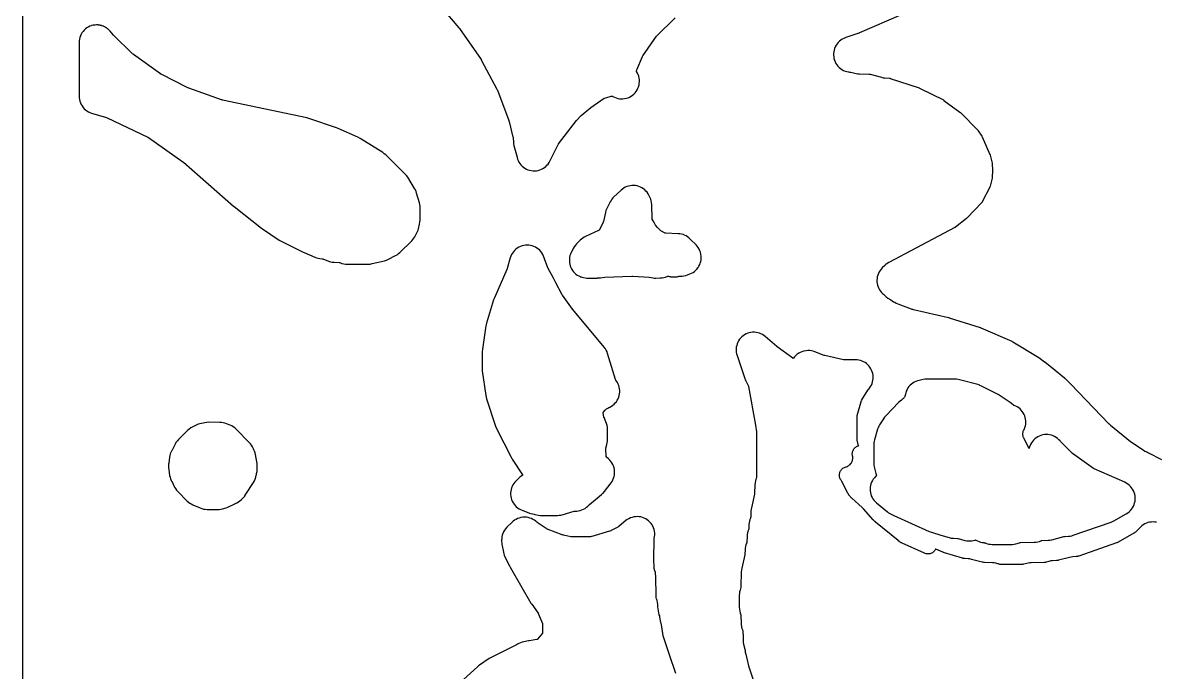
# Model space of a CAD drawing. Header units: millimetres. Extents: x 0 to 300, y 0 to 300.
# Drawn here: x 0 to 160.9, y 92.3 to 184.5 of the extents above; entities that cross this region are included whole.
import ezdxf

# ---------------------------------------------------------------- set-up
doc = ezdxf.new("R2010")
doc.units = ezdxf.units.MM
doc.layers.add('CUT', color=7, linetype='CONTINUOUS')

msp = doc.modelspace()

# ---------------------------------------------------------------- linework, layer by layer
at = {"layer": 'CUT'}
for points in [[(0.0614, 0), (0.0029, 0.0029), (0, 0.0614), (0, 299.9386), (0.0029, 299.9971), (0.0614, 300), (299.902, 300), (299.9605, 299.9971), (299.9634, 299.9386), (299.9634, 0.0614), (299.9605, 0.0029), (299.902, 0)], [(11.5086, 184.0051), (11.478, 184.0198), (11.4695, 184.023), (11.4313, 184.0404), (11.2745, 184.0943), (11.2468, 184.1045), (11.2397, 184.1063), (11.2009, 184.1196), (11.0326, 184.1597), (11.0084, 184.1659), (11.0026, 184.1668), (10.9638, 184.1761), (10.7855, 184.2005), (10.7651, 184.2037), (10.7606, 184.2039), (10.7224, 184.2091), (10.5356, 184.2164), (10.5193, 184.2173), (10.5159, 184.2171), (10.4789, 184.2186), (10.2854, 184.2072), (10.2733, 184.2066), (10.271, 184.2063), (10.2356, 184.2042), (10.0375, 184.173), (10.0296, 184.1719), (10.0282, 184.1715), (9.9949, 184.1663), (9.7945, 184.1143), (9.7904, 184.1133), (9.7898, 184.113), (9.759, 184.1051), (9.5586, 184.0316), (9.5582, 184.0314), (9.5302, 184.0212), (9.3107, 183.9154), (9.1025, 183.7888), (8.9076, 183.6425), (8.7279, 183.4779), (8.5651, 183.2966), (8.4207, 183.1003), (8.296, 182.8909), (8.1924, 182.6704), (8.1107, 182.4408), (8.0518, 182.2043), (8.0162, 181.9633), (8.0042, 181.7199), (8.0042, 181.7185), (8.0005, 174.0995), (8.0125, 173.8532), (8.0488, 173.6092), (8.1089, 173.37), (8.1923, 173.1379), (8.2982, 172.9152), (8.4255, 172.7039), (8.573, 172.5063), (8.7392, 172.3241), (8.9226, 172.1592), (9.1214, 172.0131), (9.3336, 171.8874), (9.5571, 171.7832), (9.7898, 171.7015), (11.9045, 171.0744), (11.9093, 171.0729), (11.9798, 171.0462), (11.9955, 171.0392), (17.7852, 168.2833), (17.7901, 168.2809), (17.8625, 168.2388), (17.8783, 168.2282), (22.7308, 164.7824), (22.7784, 164.7468), (22.8242, 164.7089), (29.9479, 158.5004), (30.0359, 158.4271), (33.8973, 155.3612), (34.066, 155.2383), (36.4207, 153.67), (36.6826, 153.5177), (39.8059, 151.9456), (39.9557, 151.8763), (41.4747, 151.2336), (41.7031, 151.1498), (41.9385, 151.0886), (42.1788, 151.0505), (42.5108, 151.0145), (42.5273, 151.0123), (42.5625, 151.0053), (42.597, 150.9952), (42.6122, 150.9896), (43.4207, 150.6733), (43.6809, 150.5876), (43.9489, 150.5309), (44.2215, 150.5039), (44.909, 150.4736), (44.9257, 150.4725), (44.9613, 150.4677), (44.9965, 150.4598), (45.0121, 150.4552), (45.3314, 150.3532), (45.5834, 150.2869), (45.8409, 150.2472), (46.1011, 150.2346), (49.0511, 150.2449), (49.3425, 150.263), (49.6298, 150.3149), (51.3719, 150.736), (51.65, 150.8207), (51.9165, 150.937), (52.9414, 151.4576), (53.1653, 151.5862), (53.3747, 151.7373), (53.5674, 151.9092), (55.2304, 153.5541), (55.3961, 153.7349), (55.5432, 153.9311), (55.6705, 154.1408), (55.9567, 154.6692), (56.0503, 154.8612), (56.1272, 155.0605), (56.1868, 155.2656), (56.347, 155.9201), (56.4007, 156.2154), (56.4186, 156.515), (56.4182, 158.2552), (56.4078, 158.4827), (56.3767, 158.7084), (56.3252, 158.9302), (55.9275, 160.347), (55.8534, 160.5703), (55.7585, 160.7857), (55.6439, 160.9912), (54.6568, 162.5793), (54.4875, 162.8189), (54.2914, 163.0372), (51.5475, 165.7506), (51.3406, 165.9337), (51.1148, 166.0929), (47.8988, 168.1033), (47.6009, 168.2626), (44.8038, 169.5232), (44.5669, 169.6158), (40.6263, 170.9288), (40.3563, 171.0023), (28.3778, 173.5509), (28.3022, 173.5696), (28.2279, 173.5932), (23.5849, 175.2361), (23.5155, 175.2631), (23.4478, 175.2944), (19.6403, 177.2038), (19.6357, 177.2062), (19.5692, 177.2462), (19.5546, 177.2562), (15.742, 180.0092), (15.6733, 180.0627), (15.6117, 180.1184), (12.8763, 182.7867), (12.411, 183.3355), (12.3219, 183.4307), (12.2875, 183.4694), (12.2747, 183.4812), (12.2445, 183.5135), (12.1413, 183.6042), (12.1065, 183.6363), (12.0944, 183.6454), (12.0615, 183.6744), (11.9443, 183.7587), (11.9099, 183.7846), (11.8989, 183.7914), (11.8637, 183.8167), (11.7326, 183.8928), (11.6998, 183.9129), (11.69, 183.9176), (11.653, 183.9391)], [(77.7259, 150.0147), (77.811, 149.7876), (77.9178, 149.5698), (78.0451, 149.3635), (78.1918, 149.1704), (78.3566, 148.9924), (78.5378, 148.8313), (78.7338, 148.6884), (78.9427, 148.5653), (79.1251, 148.4803), (79.1566, 148.4654), (79.1586, 148.4647), (79.1625, 148.4629), (79.2209, 148.4423), (79.383, 148.3841), (79.6161, 148.3249), (79.8538, 148.2884), (80.0939, 148.2748), (81.3439, 148.2647), (81.535, 148.2704), (81.6171, 148.2792), (81.7873, 148.2794), (82.0552, 148.294), (82.32, 148.3373), (82.6595, 148.4117), (86.496, 148.5414), (86.5577, 148.5419), (86.6193, 148.5392), (88.9215, 148.3792), (89.4937, 148.2956), (89.6996, 148.2742), (89.9066, 148.2699), (90.5161, 148.2824), (90.7711, 148.3008), (91.0229, 148.345), (91.2688, 148.4148), (91.5932, 148.525), (91.6096, 148.5301), (91.6437, 148.5383), (91.6449, 148.5384), (91.682, 148.5301), (91.6944, 148.5264), (91.6965, 148.5258), (91.7037, 148.5237), (91.7954, 148.5008), (91.9247, 148.4681), (91.929, 148.4675), (91.9298, 148.4672), (91.9306, 148.4671), (91.9324, 148.4667), (92.0253, 148.4526), (92.1595, 148.432), (92.1629, 148.4318), (92.1633, 148.4317), (92.1639, 148.4317), (92.1654, 148.4315), (92.2581, 148.4263), (92.3966, 148.4183), (92.3991, 148.4184), (92.3992, 148.4184), (92.3996, 148.4184), (92.4007, 148.4184), (92.4904, 148.4218), (92.634, 148.4272), (92.6358, 148.4274), (92.6361, 148.4274), (92.7086, 148.4371), (92.8695, 148.4586), (92.9963, 148.4879), (93.0993, 148.5118), (93.0994, 148.5118), (93.0998, 148.5119), (93.1001, 148.512), (93.101, 148.5122), (93.1078, 148.5141), (93.1506, 148.5214), (93.1708, 148.5231), (93.5102, 148.5436), (93.6098, 148.5496), (93.6287, 148.5507), (93.8845, 148.5795), (94.136, 148.6343), (94.3806, 148.7148), (94.7326, 148.851), (94.9566, 148.9506), (95.1697, 149.0717), (95.37, 149.213), (95.5555, 149.3733), (95.7244, 149.551), (95.8751, 149.7444), (96.0061, 149.9516), (96.1162, 150.1707), (96.2043, 150.3995), (96.2696, 150.6358), (96.3114, 150.8773), (96.3153, 150.9301), (96.3175, 150.9448), (96.32, 150.9952), (96.3293, 151.1218), (96.3284, 151.1596), (96.33, 151.1913), (96.3251, 151.2948), (96.3233, 151.3669), (96.3205, 151.389), (96.3182, 151.4379), (96.2957, 151.5898), (96.2932, 151.6102), (96.2918, 151.6167), (96.2821, 151.6821), (96.2221, 151.9215), (96.1388, 152.1539), (96.033, 152.3769), (95.9057, 152.5884), (95.7581, 152.7863), (95.5918, 152.9686), (95.4022, 153.1569), (95.0132, 153.5658), (94.8304, 153.7394), (94.764, 153.7909), (94.7236, 153.831), (94.5525, 153.9859), (94.3679, 154.1243), (94.1712, 154.2452), (93.9643, 154.3474), (93.7488, 154.4301), (93.5267, 154.4926), (93.2997, 154.5343), (93.0698, 154.5549), (91.3025, 154.6313), (91.285, 154.6324), (91.2479, 154.6375), (91.2136, 154.6526), (91.1981, 154.6608), (90.611, 154.9884), (90.5954, 154.9976), (90.5636, 155.0197), (90.5379, 155.0413), (90.5349, 155.0441), (90.5097, 155.0687), (90.4149, 155.1656), (90.3085, 155.2742), (90.121, 155.4658), (89.8208, 155.7724), (89.6749, 156.0482), (89.4985, 156.3815), (89.382, 156.6405), (89.3748, 156.6576), (89.3657, 156.6848), (89.3075, 158.6983), (89.2853, 158.9666), (89.2343, 159.231), (89.1552, 159.4883), (89.0489, 159.7356), (88.9034, 160.0293), (88.784, 160.2434), (88.6442, 160.4447), (88.4853, 160.6314), (88.3089, 160.8017), (88.1167, 160.9538), (87.9105, 161.0864), (87.6923, 161.1981), (87.4642, 161.288), (87.2284, 161.3551), (86.9872, 161.3987), (86.7429, 161.4186), (86.4977, 161.4144), (86.2542, 161.3862), (86.0146, 161.3343), (85.7813, 161.2591), (85.5564, 161.1615), (85.3422, 161.0424), (85.1407, 160.9028), (84.9538, 160.7442), (84.9078, 160.7011), (83.9434, 159.7974), (83.7906, 159.6412), (83.652, 159.4722), (83.5288, 159.2918), (83.4217, 159.1013), (82.9298, 158.1284), (82.8091, 157.8487), (82.7233, 157.5563), (82.439, 156.3101), (82.4335, 156.2886), (82.4014, 156.1985), (82.3921, 156.1782), (81.8475, 155.0789), (81.839, 155.0626), (81.8183, 155.0295), (81.7845, 155.01), (81.7679, 155.0021), (79.8916, 154.1553), (79.6927, 154.0547), (79.5035, 153.9367), (79.3256, 153.8023), (79.1604, 153.6526), (78.6478, 153.1447), (78.6408, 153.1377), (78.4596, 152.9378), (78.3011, 152.7194), (78.167, 152.4853), (77.8983, 151.9512), (77.8732, 151.9013), (77.7749, 151.6797), (77.6985, 151.4495), (77.6447, 151.213), (77.6141, 150.9725), (77.607, 150.7301), (77.6234, 150.4881), (77.6631, 150.2489)], [(65.256, 138.1672), (65.2279, 137.8113), (65.2104, 135.4828), (65.2161, 135.294), (65.2163, 135.2924), (65.2164, 135.2897), (65.2364, 135.1019), (65.7482, 131.5669), (65.7898, 131.3485), (65.8506, 131.1346), (65.8506, 131.1345), (67.1455, 127.2491), (67.282, 126.92), (69.3411, 122.809), (69.486, 122.5573), (70.9673, 120.2991), (70.9963, 120.2499), (70.9302, 120.2077), (70.8468, 120.1596), (70.6429, 120.0128), (70.4547, 119.8463), (70.1246, 119.5232), (70.0627, 119.4655), (69.8935, 119.2918), (69.7419, 119.1025), (69.6094, 118.8994), (69.4972, 118.6845), (69.4063, 118.4596), (69.3377, 118.2271), (69.2919, 117.9889), (69.2693, 117.7475), (69.2703, 117.505), (69.2948, 117.2637), (69.3425, 117.026), (69.4131, 116.7939), (69.5058, 116.5699), (69.6197, 116.3558), (69.7539, 116.1538), (69.907, 115.9658), (70.0776, 115.7934), (70.2641, 115.6384), (70.4648, 115.5022), (70.6777, 115.3861), (70.9008, 115.2912), (71.9665, 114.8976), (71.9697, 114.8964), (72.1268, 114.8442), (72.1372, 114.8412), (72.1774, 114.8297), (72.3564, 114.78), (72.5944, 114.7263), (72.7223, 114.7039), (72.7474, 114.6995), (73.191, 114.5997), (73.4733, 114.553), (73.759, 114.5389), (75.9144, 114.5556), (76.148, 114.5684), (76.3794, 114.603), (76.6066, 114.659), (78.2829, 115.1568), (78.3404, 115.1709), (78.3929, 115.1685), (78.6494, 115.17), (78.9044, 115.1979), (79.1552, 115.2517), (79.3992, 115.3309), (79.6337, 115.4348), (79.8564, 115.5621), (80.0649, 115.7115), (80.257, 115.8816), (80.4306, 116.0704), (80.4428, 116.0851), (80.4692, 116.1067), (80.4809, 116.1163), (82.181, 117.5217), (82.3219, 117.6526), (82.3924, 117.718), (82.3925, 117.7181), (82.3926, 117.7182), (82.5801, 117.9379), (83.5252, 119.184), (83.6673, 119.3924), (83.7876, 119.6141), (83.885, 119.8467), (83.9585, 120.088), (84.0073, 120.3355), (84.0309, 120.5866), (84.0291, 120.8389), (84.0018, 121.0896), (83.9495, 121.3364), (83.8725, 121.5766), (83.7717, 121.8078), (83.6482, 122.0277), (83.5031, 122.234), (83.3379, 122.4247), (83.1544, 122.5977), (82.8859, 122.8265), (82.8712, 122.8396), (82.8434, 122.8686), (82.8369, 122.9083), (82.8352, 122.9279), (82.7686, 124.0175), (82.7679, 124.0349), (82.7689, 124.0707), (82.776, 124.1055), (82.7806, 124.1224), (82.9295, 124.6236), (82.9869, 124.8577), (83.0216, 125.0962), (83.0331, 125.3369), (83.0323, 126.8179), (83.0179, 127.0849), (82.975, 127.3487), (82.9042, 127.6065), (82.8063, 127.8553), (82.5351, 128.4491), (82.5282, 128.4651), (82.5161, 128.4992), (82.5071, 128.5343), (82.5039, 128.5509), (82.4138, 129.0922), (82.4066, 129.155), (82.4428, 129.2068), (82.6448, 129.4663), (82.6842, 129.5145), (82.6976, 129.53), (82.7797, 129.6163), (82.8659, 129.6904), (82.9591, 129.7556), (83.0584, 129.8112), (83.2247, 129.8837), (83.2243, 129.8845), (83.3687, 129.9472), (83.5788, 130.0634), (83.7767, 130.1993), (83.9608, 130.3536), (84.1292, 130.5248), (84.2803, 130.7113), (84.4129, 130.9115), (84.5257, 131.1236), (84.6176, 131.3454), (84.6878, 131.575), (84.7356, 131.8104), (84.7607, 132.0492), (84.7627, 132.2893), (84.7417, 132.5285), (84.6978, 132.7646), (84.6314, 132.9954), (84.5433, 133.2187), (84.4341, 133.4326), (84.3049, 133.635), (84.1928, 133.7781), (84.1779, 133.7997), (84.1615, 133.8386), (84.1554, 133.8573), (83.0424, 137.5527), (82.9581, 137.7889), (82.8506, 138.0154), (82.8346, 138.0419), (82.8337, 138.0439), (82.7316, 138.2125), (82.721, 138.23), (82.7209, 138.2302), (82.7042, 138.2577), (82.554, 138.4576), (78.109, 143.7937), (78.0829, 143.8262), (78.0579, 143.8595), (76.6259, 145.845), (76.623, 145.8493), (76.5928, 145.9008), (76.1658, 146.6841), (76.0672, 146.8689), (75.684, 147.5869), (75.3412, 148.2292), (74.5352, 149.7395), (74.0731, 150.9916), (74.0223, 151.161), (73.9398, 151.3935), (73.8349, 151.6167), (73.7084, 151.8285), (73.5617, 152.0268), (73.3961, 152.2097), (73.2134, 152.3754), (73.0151, 152.5223), (72.8034, 152.6489), (72.5803, 152.754), (72.3478, 152.8367), (72.1084, 152.896), (71.8642, 152.9314), (71.6178, 152.9426), (71.3715, 152.9294), (71.1276, 152.8921), (70.8886, 152.8309), (70.6569, 152.7464), (70.4345, 152.6395), (70.2238, 152.5112), (70.0268, 152.3628), (69.8453, 152.1957), (69.6812, 152.0115), (69.5361, 151.812), (69.4113, 151.5992), (69.3081, 151.3751), (69.2275, 151.142), (69.2201, 151.1165), (68.7861, 149.6268), (68.7619, 149.553), (68.7331, 149.4809), (66.9619, 145.4444), (66.8615, 145.1742), (65.8432, 141.8604), (65.7955, 141.682), (65.7612, 141.5006), (65.256, 138.1673)], [(132.1263, 111.3086), (132.6999, 111.2772), (132.7201, 111.2755), (132.8029, 111.2625), (132.8226, 111.2578), (133.7766, 111.0055), (134.0163, 110.9546), (134.2598, 110.9273), (134.5048, 110.924), (134.7489, 110.9448), (134.9898, 110.9893), (135.2253, 111.0572), (135.2818, 111.0796), (135.3269, 111.0489), (135.5413, 110.9319), (135.7661, 110.8364), (135.9991, 110.7633), (136.2382, 110.7132), (136.4809, 110.6867), (136.5218, 110.6843), (136.5669, 110.6778), (136.6055, 110.6677), (136.6111, 110.6662), (136.6319, 110.6589), (136.7471, 110.6147), (136.9626, 110.5429), (137.1836, 110.4911), (137.4085, 110.4595), (137.6353, 110.4484), (140.3014, 110.4397), (140.5275, 110.4492), (140.7517, 110.4791), (140.9723, 110.5292), (141.5324, 110.6831), (141.5376, 110.6845), (141.5873, 110.694), (141.6126, 110.6966), (141.6368, 110.6977), (143.6011, 110.7369), (143.8498, 110.7543), (144.0955, 110.7964), (144.3359, 110.8627), (144.5385, 110.9411), (144.5389, 110.9403), (144.583, 110.9587), (144.6192, 110.9709), (144.657, 110.9762), (144.6755, 110.9775), (145.5745, 111.0177), (145.8416, 111.0441), (146.1043, 111.0989), (147.8106, 111.552), (147.8299, 111.5566), (147.9109, 111.5697), (147.9307, 111.5714), (148.4769, 111.6042), (148.7063, 111.6286), (148.9324, 111.6741), (149.1534, 111.7402), (154.521, 113.6204), (154.7277, 113.7034), (154.9262, 113.8043), (156.6749, 114.7944), (156.8868, 114.9288), (157.0841, 115.0837), (157.2649, 115.2577), (157.4273, 115.4489), (157.5698, 115.6554), (157.6908, 115.8751), (157.7892, 116.1059), (157.864, 116.3454), (157.9144, 116.5912), (157.9399, 116.8408), (157.9403, 117.0917), (157.9155, 117.3413), (157.8658, 117.5872), (157.7918, 117.8269), (157.694, 118.058), (157.5736, 118.2781), (157.4318, 118.4851), (157.2699, 118.6767), (157.0896, 118.8512), (156.8928, 119.0068), (156.6813, 119.1418), (156.4574, 119.255), (152.1359, 121.173), (152.1181, 121.1814), (152.0474, 121.2216), (152.031, 121.2325), (149.0538, 123.3378), (149.0404, 123.3477), (148.9877, 123.3919), (148.9757, 123.4034), (147.4233, 124.9472), (147.3789, 124.9936), (147.3371, 125.0423), (147.2688, 125.1263), (147.101, 125.3125), (146.9154, 125.4809), (146.7139, 125.6299), (146.4985, 125.758), (146.2713, 125.8639), (146.0347, 125.9465), (145.791, 126.005), (145.5427, 126.0389), (145.2922, 126.0476), (145.0421, 126.0313), (144.7949, 125.99), (144.5531, 125.9241), (144.3191, 125.8344), (144.0953, 125.7217), (143.8838, 125.5872), (143.6869, 125.4321), (143.5065, 125.2581), (143.3444, 125.067), (143.2023, 124.8605), (143.0816, 124.6409), (142.9835, 124.4103), (142.9089, 124.171), (142.8799, 124.0585), (142.854, 124.1041), (142.1188, 125.556), (142.0926, 125.611), (142.0844, 125.6293), (142.0421, 125.738), (142.0121, 125.8452), (141.9926, 125.9548), (141.9838, 126.0658), (141.986, 126.1771), (141.9989, 126.2877), (142.0226, 126.3965), (142.0568, 126.5025), (142.102, 126.6067), (142.2061, 126.8174), (142.2913, 127.0415), (142.3546, 127.2728), (142.3954, 127.509), (142.4134, 127.7481), (142.4085, 127.9877), (142.3806, 128.2259), (142.33, 128.4602), (142.2573, 128.6886), (142.1629, 128.909), (142.0479, 129.1194), (141.9133, 129.3177), (141.7603, 129.5023), (141.5903, 129.6714), (141.4049, 129.8234), (141.2058, 129.9569), (140.9949, 130.0708), (140.774, 130.1639), (140.703, 130.1899), (140.6535, 130.2277), (140.442, 130.4069), (140.4101, 130.434), (140.409, 130.4349), (140.4029, 130.44), (140.1929, 130.5997), (138.7776, 131.5623), (138.4939, 131.7291), (138.4936, 131.7292), (136.1081, 132.9277), (135.8744, 133.0305), (135.8627, 133.0343), (135.8274, 133.0497), (135.5834, 133.128), (132.9976, 133.8136), (132.7903, 133.8593), (132.5799, 133.8872), (132.5081, 133.8906), (132.3661, 133.8973), (128.4421, 133.9169), (128.3918, 133.9146), (128.3612, 133.9147), (128.0996, 133.9021), (127.8408, 133.8623), (127.2603, 133.7414), (127.0219, 133.6794), (126.7908, 133.5943), (126.5692, 133.4868), (126.3592, 133.358), (126.1629, 133.2092), (125.9823, 133.0417), (125.8189, 132.8574), (125.6745, 132.6578), (125.5505, 132.445), (125.448, 132.221), (125.368, 131.9881), (125.3114, 131.7484), (125.3089, 131.7351), (125.2972, 131.6716), (125.2662, 131.5642), (125.2249, 131.4603), (125.1736, 131.361), (125.1129, 131.2672), (125.0432, 131.1798), (124.9654, 131.0996), (124.876, 131.0239), (124.8601, 131.0117), (124.8106, 130.9757), (124.7534, 130.9362), (124.5616, 130.7896), (124.3849, 130.6251), (122.522, 128.716), (122.3415, 128.5094), (122.1847, 128.2843), (121.6421, 127.4064), (121.5323, 127.2092), (121.4406, 127.0028), (121.368, 126.7891), (120.9395, 125.3132), (120.8849, 125.086), (120.8518, 124.8547), (120.8477, 124.7713), (120.8404, 124.6213), (120.8351, 122.0205), (120.8503, 121.7395), (120.8971, 121.4619), (121.108, 120.5329), (121.1998, 120.2302), (121.2066, 120.2052), (121.1466, 120.1488), (121.0833, 120.0948), (120.9106, 119.915), (120.7566, 119.7189), (120.623, 119.5083), (120.511, 119.2856), (120.4217, 119.0527), (120.3561, 118.8122), (120.3148, 118.5663), (120.2981, 118.3175), (120.3064, 118.0683), (120.3394, 117.8211), (120.3969, 117.5785), (120.4782, 117.3428), (120.5827, 117.1164), (120.7092, 116.9015), (120.8564, 116.7002), (121.023, 116.5147), (121.2072, 116.3466), (122.7543, 115.0707), (122.9306, 114.938), (123.1179, 114.8213), (123.3147, 114.7216), (123.6971, 114.5487), (128.7122, 112.2805), (129.0265, 112.163), (130.3551, 111.7659), (131.5472, 111.4096), (131.8338, 111.342)], [(20.9973, 119.7395), (21.1034, 119.5015), (21.1503, 119.4095), (21.1532, 119.4039), (21.1554, 119.3995), (21.573, 118.5806), (21.703, 118.3556), (21.8555, 118.1453), (22.0291, 117.9519), (23.3737, 116.6023), (23.5479, 116.4433), (23.7364, 116.3013), (23.9373, 116.1778), (24.1491, 116.0737), (25.2077, 115.6141), (25.2079, 115.614), (25.4417, 115.5261), (25.683, 115.4619), (25.9296, 115.4222), (26.1789, 115.4072), (27.665, 115.3926), (27.9063, 115.4018), (27.9086, 115.4021), (27.9125, 115.4023), (28.1527, 115.4351), (28.3886, 115.4911), (28.9013, 115.6393), (29.1219, 115.7143), (29.3345, 115.8096), (29.3359, 115.8103), (29.8329, 116.0614), (30.1275, 116.2102), (30.1633, 116.2283), (30.204, 116.2488), (30.2996, 116.2972), (30.3993, 116.3475), (30.4013, 116.3485), (30.6212, 116.474), (30.8273, 116.6211), (31.0175, 116.7882), (31.3265, 117.089), (31.5236, 117.3046), (31.5279, 117.3106), (31.533, 117.3161), (31.7026, 117.5523), (32.7688, 119.2356), (32.9011, 119.4719), (33.0071, 119.7211), (33.0855, 119.9803), (33.0856, 119.981), (33.0895, 119.9968), (33.0976, 120.0303), (33.1187, 120.1165), (33.1504, 120.2461), (33.1833, 120.3812), (33.2164, 120.5168), (33.2176, 120.5217), (33.2696, 120.8042), (33.2889, 121.0907), (33.2948, 121.7072), (33.2854, 121.9495), (33.2525, 122.1898), (33.0624, 123.2086), (33.0069, 123.4427), (32.9292, 123.6704), (32.83, 123.8896), (32.757, 124.0322), (32.6167, 124.3061), (32.6165, 124.3064), (32.4873, 124.5296), (32.3358, 124.7382), (32.1636, 124.9301), (30.292, 126.8112), (30.1078, 126.9787), (30.103, 126.9824), (30.1009, 126.9843), (29.9, 127.1331), (29.6853, 127.261), (29.4589, 127.367), (28.9243, 127.5852), (28.7, 127.6645), (28.4691, 127.7222), (28.2338, 127.7576), (27.9963, 127.7706), (27.996, 127.7706), (27.9941, 127.7707), (26.4424, 127.7814), (26.1592, 127.7673), (26.158, 127.7671), (26.1525, 127.7668), (25.8721, 127.7204), (25.1299, 127.5538), (24.9254, 127.4987), (24.7263, 127.4265), (24.534, 127.3377), (24.5331, 127.3372), (24.0808, 127.1046), (24.0779, 127.1031), (23.8593, 126.9762), (23.6545, 126.828), (23.4658, 126.6598), (22.1336, 125.3457), (21.9617, 125.1579), (21.9429, 125.1328), (21.9154, 125.1025), (21.7618, 124.8937), (21.6307, 124.67), (21.1525, 123.7482), (21.1188, 123.6831), (21.026, 123.4831), (20.9607, 123.3023), (20.9508, 123.2754), (20.8928, 123.0634), (20.8538, 122.8471), (20.7372, 121.9884), (20.7245, 121.8365), (20.7194, 121.8089), (20.6984, 121.5652), (20.7013, 121.3205), (20.7282, 121.0773), (20.8619, 120.242), (20.9165, 119.9872)]]:
    msp.add_lwpolyline(points, close=True, dxfattribs=at)
for points in [[(58.0989, 188.3319), (61.9369, 183.8234), (61.9745, 183.777), (62.0097, 183.7288), (65.0763, 179.2978), (65.114, 179.2398), (65.1483, 179.1797), (67.3339, 175.078), (67.3683, 175.008), (67.3981, 174.9359), (69.0149, 170.6285), (69.0367, 170.565), (69.055, 170.5003), (69.6087, 168.3007), (69.6126, 168.2838), (69.6241, 168.21), (69.6256, 168.1926), (69.6661, 167.5501), (69.6932, 167.3083), (69.7438, 167.0702), (70.1784, 165.4217), (70.1801, 165.4144), (70.1811, 165.4103), (70.2499, 165.1762), (70.3411, 164.9499), (70.4539, 164.7336), (70.5873, 164.5293), (70.74, 164.3389), (70.9105, 164.1644), (71.0972, 164.0073), (71.2983, 163.8692), (71.512, 163.7513), (71.7361, 163.6549), (71.9685, 163.5807), (72.2071, 163.5295), (72.4495, 163.5019), (72.6935, 163.498), (72.9366, 163.5179), (73.1767, 163.5614), (73.4114, 163.6281), (73.6385, 163.7173), (73.8558, 163.8283), (74.0612, 163.9599), (74.2528, 164.111), (74.4288, 164.2799), (74.5875, 164.4653), (74.7274, 164.6652), (74.8471, 164.8778), (76.0202, 167.222), (76.027, 167.2348), (76.0275, 167.2358), (76.0661, 167.2978), (76.0761, 167.3118), (78.6085, 170.6669), (79.2784, 171.3327), (80.6473, 172.5042), (82.555, 173.7945), (82.5676, 173.8025), (82.5899, 173.8129), (82.6103, 173.8204), (82.9077, 173.9192), (83.3812, 174.0614), (83.5355, 174.1077), (83.5516, 174.1126), (83.5594, 174.1149), (83.5604, 174.1149), (83.6558, 174.1149), (83.7158, 174.112), (83.7847, 174.0711), (84.0047, 173.9549), (84.2352, 173.8612), (84.4739, 173.7909), (84.7183, 173.7446), (84.9662, 173.7228), (85.215, 173.7258), (85.4622, 173.7535), (85.7055, 173.8057), (85.9424, 173.8817), (86.1705, 173.981), (86.3877, 174.1024), (86.5917, 174.2448), (86.7806, 174.4068), (86.9524, 174.5867), (87.1055, 174.7829), (87.2383, 174.9933), (87.3496, 175.2158), (87.4381, 175.4483), (87.5032, 175.6885), (87.544, 175.9339), (87.5603, 176.1822), (87.5517, 176.4308), (87.5186, 176.6774), (87.461, 176.9195), (87.3797, 177.1546), (87.2754, 177.3805), (87.1492, 177.5949), (87.1227, 177.6352), (87.1334, 177.6929), (87.1459, 177.746), (87.1473, 177.7513), (87.1733, 177.8312), (87.1804, 177.849), (87.984, 179.7204), (87.9921, 179.738), (88.0327, 179.811), (88.0435, 179.8272), (89.9988, 182.6189), (92.6249, 185.2342)], [(124.7047, 185.6596), (118.794, 183.084), (118.7509, 183.0662), (118.7072, 183.0502), (116.8763, 182.4168), (116.6548, 182.3281), (116.5726, 182.2906), (116.3542, 182.1775), (116.148, 182.0436), (115.956, 181.8901), (115.78, 181.7184), (115.6217, 181.5303), (115.4826, 181.3275), (115.3641, 181.1121), (115.2674, 180.886), (115.1933, 180.6516), (115.1427, 180.411), (115.1159, 180.1666), (115.1132, 179.9207), (115.1347, 179.6758), (115.1802, 179.4342), (115.2491, 179.1982), (115.3409, 178.9701), (115.4547, 178.7521), (115.5894, 178.5464), (115.7436, 178.3549), (115.9158, 178.1794), (116.1045, 178.0218), (116.3077, 177.8834), (116.5236, 177.7657), (116.75, 177.6697), (116.9847, 177.5964), (117.2254, 177.5466), (117.3583, 177.5325), (117.3582, 177.531), (117.5462, 177.5096), (117.5673, 177.5053), (118.3258, 177.3292), (118.5688, 177.2854), (118.8149, 177.2657), (120.1782, 177.2242), (120.1998, 177.2229), (120.2918, 177.2095), (120.3128, 177.2045), (121.9243, 176.7772), (122.1567, 176.7273), (122.3929, 176.6997), (123.0722, 176.6528), (123.0775, 176.6523), (123.1272, 176.6448), (123.1524, 176.6387), (123.1749, 176.6319), (127.2624, 175.269), (127.3419, 175.2393), (127.4192, 175.204), (130.7044, 173.56), (130.7192, 173.5522), (130.7803, 173.5145), (130.7939, 173.5048), (133.0548, 171.8202), (133.0586, 171.8173), (133.1135, 171.77), (133.1254, 171.7585), (135.5858, 169.2745), (135.5981, 169.2615), (135.6469, 169.2019), (135.6573, 169.1873), (136.1729, 168.4193), (136.182, 168.4051), (136.2169, 168.3416), (136.224, 168.3263), (137.326, 165.8141), (137.3324, 165.7985), (137.3554, 165.7301), (137.3597, 165.7138), (137.6275, 164.5998), (137.6316, 164.5805), (137.6427, 164.4968), (137.6438, 164.4771), (137.6693, 163.5694), (137.6697, 163.5356), (137.6692, 163.5019), (137.6434, 162.5893), (137.6423, 162.5694), (137.6309, 162.4846), (137.6267, 162.4652), (137.3491, 161.3249), (137.3434, 161.3041), (137.3114, 161.2171), (137.3022, 161.1975), (136.2318, 159.0756), (136.2229, 159.0588), (136.201, 159.0245), (136.1758, 158.9926), (136.1629, 158.9786), (134.0954, 156.8416), (134.0403, 156.7882), (133.9819, 156.7385), (132.4421, 155.5097), (132.428, 155.4989), (132.3645, 155.4573), (132.349, 155.4487), (122.9588, 150.4796), (122.7511, 150.3565), (122.5563, 150.214), (122.3761, 150.0534), (122.0324, 149.7157), (121.8661, 149.5354), (121.8614, 149.5292), (121.8586, 149.5262), (121.712, 149.3337), (121.5847, 149.1279), (121.4778, 148.9107), (121.3925, 148.6843), (121.3295, 148.4506), (121.2894, 148.212), (121.2725, 147.9706), (121.279, 147.7287), (121.3089, 147.4886), (121.3619, 147.2525), (121.4374, 147.0226), (121.5348, 146.8011), (121.6532, 146.59), (121.7915, 146.3914), (121.793, 146.3894), (121.9268, 146.2299), (122.0734, 146.0821), (122.2204, 145.9567), (122.3778, 145.7964), (122.595, 145.5997), (122.8336, 145.4298), (123.126, 145.2465), (123.2281, 145.1665), (123.4218, 145.0292), (123.6276, 144.9108), (123.7511, 144.8545), (123.7967, 144.826), (124.016, 144.7034), (124.2465, 144.6034), (126.1437, 143.8914), (126.2305, 143.8653), (126.3028, 143.8397), (126.4304, 143.8053), (126.4639, 143.7952), (126.489, 143.7894), (131.4323, 142.6573), (131.4776, 142.646), (131.5224, 142.6329), (135.9224, 141.2563), (135.9831, 141.2355), (136.0426, 141.2115), (140.4251, 139.304), (140.4976, 139.2695), (140.5677, 139.2302), (144.2419, 137.0025), (145.0602, 136.3748), (145.0954, 136.3478), (145.4065, 136.1093), (146.0565, 135.6107), (147.9132, 134.0745), (147.9214, 134.0665), (147.948, 134.0402), (148.1361, 133.8545), (148.7958, 133.2031), (154.2082, 127.5859), (154.2221, 127.5732), (154.2251, 127.5701), (154.2336, 127.5626), (154.4323, 127.38), (157.2922, 125.0572), (157.3246, 125.0307), (157.3261, 125.0296), (157.3593, 125.0026), (157.5414, 124.868), (159.0573, 123.8496), (159.3283, 123.6913), (159.6746, 123.5171), (159.8144, 123.4379), (161.6678, 122.5149)], [(160.9626, 113.5828), (160.7209, 113.6192), (160.4767, 113.6319), (160.2324, 113.6207), (159.9904, 113.5857), (159.753, 113.5271), (159.5224, 113.4457), (159.3009, 113.3422), (159.0906, 113.2175), (158.8935, 113.0728), (158.7114, 112.9096), (158.0296, 112.2354), (157.9896, 112.1975), (157.9762, 112.1854), (157.895, 112.1181), (157.8081, 112.0583), (157.7928, 112.0487), (157.7454, 112.0205), (155.5032, 110.7511), (155.4542, 110.7247), (155.4379, 110.7164), (155.3365, 110.6705), (155.3196, 110.6636), (155.2674, 110.6441), (149.9399, 108.7779), (149.885, 108.7601), (149.8669, 108.7546), (149.7598, 108.7279), (149.6508, 108.7112), (149.632, 108.7092), (149.5745, 108.7044), (149.1023, 108.676), (148.8545, 108.6487), (148.6106, 108.5968), (147.074, 108.1887), (147.0087, 108.1733), (146.9871, 108.1688), (146.8546, 108.1484), (146.8326, 108.1463), (146.7657, 108.1415), (146.2108, 108.1166), (145.9419, 108.09), (145.6774, 108.0345), (145.4898, 107.9733), (145.4896, 107.9741), (145.3172, 107.9171), (145.2061, 107.8923), (145.0877, 107.8781), (145.0673, 107.8767), (145.005, 107.8739), (143.1734, 107.8373), (142.9669, 107.8246), (142.7622, 107.7949), (142.5606, 107.7484), (142.1454, 107.6342), (142.0905, 107.6205), (142.0724, 107.6164), (141.9659, 107.5972), (141.8582, 107.5878), (141.8396, 107.587), (141.7831, 107.5859), (138.9029, 107.5953), (138.8461, 107.5968), (138.8275, 107.5977), (138.7194, 107.6079), (138.6175, 107.627), (138.513, 107.6566), (138.4953, 107.6625), (138.4273, 107.6868), (138.1784, 107.7616), (137.923, 107.8102), (137.664, 107.832), (136.5461, 107.8677), (136.4755, 107.8719), (136.4523, 107.874), (136.3124, 107.8944), (136.2896, 107.8991), (136.2207, 107.9152), (134.7065, 108.3156), (134.4574, 108.3681), (134.2043, 108.395), (133.744, 108.4202), (133.6706, 108.4264), (133.6466, 108.4291), (133.5017, 108.4544), (133.4782, 108.4599), (133.4071, 108.4789), (130.8607, 109.24), (130.7812, 109.2667), (130.7161, 109.291), (130.6385, 109.323), (129.6152, 109.7859), (129.6036, 109.7584), (129.5482, 109.6566), (129.4833, 109.5606), (129.4094, 109.4713), (129.3273, 109.3895), (129.2376, 109.3161), (129.1413, 109.2516), (129.0392, 109.1967), (128.9323, 109.152), (128.8216, 109.1177), (128.708, 109.0943), (128.5928, 109.082), (128.4769, 109.0808), (128.3614, 109.0908), (128.2475, 109.112), (128.1361, 109.144), (128.0283, 109.1866), (124.839, 110.6291), (124.8149, 110.6402), (124.7652, 110.6641), (124.7414, 110.6758), (124.7253, 110.684), (124.6786, 110.7089), (124.5866, 110.7607), (124.4967, 110.8167), (124.4097, 110.8764), (124.3667, 110.9074), (124.3522, 110.9183), (124.3312, 110.9344), (124.2879, 110.9686), (124.2673, 110.9852), (121.0788, 113.6147), (121.0598, 113.6307), (121.0206, 113.6644), (121.002, 113.6807), (120.9894, 113.6921), (120.9531, 113.726), (120.8791, 113.7981), (120.8443, 113.8334), (120.8326, 113.8458), (120.8157, 113.864), (120.781, 113.9023), (120.7645, 113.9209), (119.3805, 115.5125), (119.1984, 115.6952), (117.725, 116.9853), (117.7044, 117.0038), (117.6617, 117.0429), (117.6415, 117.062), (117.6278, 117.0751), (117.5886, 117.1145), (117.5125, 117.1948), (117.4398, 117.2788), (117.3745, 117.3619), (117.31, 117.4523), (117.2499, 117.5452), (117.2208, 117.5926), (117.2112, 117.609), (117.1975, 117.6331), (117.1696, 117.6838), (117.1564, 117.7083), (116.2767, 119.3928), (116.1816, 119.5504), (116.1774, 119.5574), (116.1157, 119.6613), (116.0603, 119.766), (116.0155, 119.8757), (115.9817, 119.9893), (115.9592, 120.1056), (115.9484, 120.2236), (115.9493, 120.3421), (115.9618, 120.4599), (115.9859, 120.5759), (116.0213, 120.689), (116.0677, 120.798), (116.1246, 120.902), (116.1915, 120.9998), (116.2677, 121.0905), (116.3525, 121.1733), (116.445, 121.2473), (116.5444, 121.3118), (116.6497, 121.3662), (116.7598, 121.4099), (116.7798, 121.4168), (116.8381, 121.435), (116.9671, 121.4718), (117.085, 121.5183), (117.1979, 121.5761), (117.3046, 121.6446), (117.4041, 121.7232), (117.4954, 121.8111), (117.5778, 121.9076), (117.6503, 122.0115), (117.7124, 122.1221), (117.7634, 122.2382), (117.8028, 122.3587), (117.8303, 122.4825), (117.8455, 122.6083), (117.8485, 122.7351), (117.839, 122.8615), (117.8153, 122.9977), (117.7941, 123.0929), (117.7797, 123.2118), (117.7773, 123.3316), (117.7868, 123.451), (117.8082, 123.5689), (117.8412, 123.684), (117.8856, 123.7953), (117.9408, 123.9016), (118.0063, 124.0019), (118.0816, 124.0951), (118.1657, 124.1804), (118.2579, 124.2568), (118.3573, 124.3237), (118.4629, 124.3804), (118.5736, 124.4262), (118.6525, 124.45), (118.4763, 125.2261), (118.4719, 125.2481), (118.4617, 125.3401), (118.4611, 125.3624), (118.4628, 126.1594), (118.4678, 128.6333), (118.4683, 128.6519), (118.4719, 128.69), (118.4791, 128.7277), (118.4839, 128.7456), (119.1053, 130.886), (119.1106, 130.903), (119.1242, 130.9376), (119.1408, 130.971), (119.1497, 130.986), (119.9949, 132.3538), (120.0069, 132.372), (120.0625, 132.4432), (120.0759, 132.4578), (120.2314, 132.6434), (120.3682, 132.8432), (120.4851, 133.0554), (120.5808, 133.2778), (120.6546, 133.5084), (120.7057, 133.7452), (120.7337, 133.9857), (120.7383, 134.2278), (120.7194, 134.4692), (120.6773, 134.7077), (120.6122, 134.941), (120.525, 135.1669), (120.4162, 135.3833), (120.2871, 135.5881), (120.1387, 135.7795), (119.9725, 135.9556), (119.7901, 136.1149), (119.5931, 136.2557), (119.3833, 136.3768), (119.1629, 136.4771), (118.9338, 136.5555), (118.6982, 136.6115), (118.4583, 136.6443), (118.2163, 136.6538), (116.6518, 136.6394), (116.6289, 136.6398), (116.5345, 136.6499), (116.512, 136.6543), (113.8802, 137.2478), (113.8752, 137.249), (113.8025, 137.2712), (113.7856, 137.2774), (112.4821, 137.7927), (112.238, 137.875), (111.9867, 137.9317), (111.7309, 137.9622), (111.4733, 137.9662), (111.2167, 137.9438), (110.9638, 137.895), (110.8929, 137.8775), (110.87, 137.8718), (110.8695, 137.8717), (110.6276, 137.7989), (110.3943, 137.702), (110.172, 137.582), (109.9629, 137.4403), (109.7692, 137.2781), (109.5928, 137.0973), (109.4356, 136.8995), (109.3947, 136.8423), (109.347, 136.8737), (107.1182, 138.5029), (107.0797, 138.5323), (107.0423, 138.5632), (105.4169, 139.9667), (105.2268, 140.1155), (105.0232, 140.2452), (104.808, 140.3547), (104.5833, 140.443), (104.3511, 140.5091), (104.1136, 140.5525), (103.873, 140.5729), (103.6316, 140.5699), (103.3916, 140.5436), (103.1553, 140.4944), (102.9248, 140.4225), (102.7023, 140.3288), (102.4899, 140.214), (102.2896, 140.0793), (102.1031, 139.9259), (101.9324, 139.7552), (101.7789, 139.5689), (101.6441, 139.3686), (101.5292, 139.1562), (101.4354, 138.9338), (101.3635, 138.7033), (101.3141, 138.467), (101.2877, 138.227), (101.2847, 137.9856), (101.3049, 137.745), (101.3482, 137.5075), (101.4142, 137.2753), (102.5177, 134.0045), (102.5218, 133.9923), (102.5876, 133.8189), (102.6661, 133.6508), (103.0403, 132.921), (103.0426, 132.9162), (103.0491, 132.9006), (103.0504, 132.8959), (103.0543, 132.877), (104.0449, 127.3762), (104.181, 126.4051), (104.1848, 120.9727), (104.1808, 119.9473), (104.1805, 119.9348), (104.1742, 119.9107), (104.1665, 119.8875), (104.1004, 119.7028), (104.0255, 119.4529), (103.9769, 119.1966), (103.9554, 118.9366), (103.9547, 118.9128), (103.9179, 117.7049), (103.9168, 117.6864), (103.9067, 117.6078), (103.903, 117.5897), (103.4572, 115.6455), (103.4168, 115.4238), (103.3965, 115.1994), (103.3565, 114.3133), (103.3553, 114.2956), (103.35, 114.258), (103.3378, 114.2221), (103.3309, 114.2057), (103.3226, 114.1872), (103.2367, 113.9684), (103.1716, 113.7425), (103.1281, 113.5114), (103.1065, 113.2773), (103.0778, 112.6413), (103.0766, 112.6235), (103.0712, 112.5857), (103.0589, 112.5496), (103.0404, 112.5059), (103.0413, 112.5055), (102.9651, 112.3121), (102.8986, 112.0799), (102.8549, 111.8424), (102.8343, 111.6018), (102.8013, 110.7147), (102.8002, 110.6964), (102.795, 110.6578), (102.7824, 110.6208), (102.7753, 110.604), (102.7748, 110.6029), (102.6872, 110.3815), (102.6211, 110.1528), (102.577, 109.9188), (102.5554, 109.6816), (102.5289, 109.0679), (102.5278, 109.0508), (102.5179, 108.9779), (102.5145, 108.9611), (102.0793, 107.0523), (102.0355, 106.8015), (102.0173, 106.5476), (101.9742, 104.4373), (101.9735, 104.4197), (101.9692, 104.3822), (101.9614, 104.3453), (101.9566, 104.3283), (101.8425, 103.959), (101.7806, 103.7165), (101.7434, 103.469), (101.731, 103.2191), (101.7311, 103.1319), (101.7256, 103.0952), (101.7153, 102.8234), (101.732, 101.8062), (101.7322, 101.5066), (101.7478, 101.2289), (101.7942, 100.9546), (101.8708, 100.6872), (101.9498, 100.4602), (101.9556, 100.4419), (101.9651, 100.4021), (101.9672, 100.3867), (101.9679, 100.3728), (101.9997, 99.2288), (102.0153, 99.0113), (102.0498, 98.796), (102.054, 98.7792), (102.0623, 98.7298), (102.1195, 98.5117), (102.1961, 98.2996), (102.2276, 98.2234), (102.2338, 98.2074), (102.2446, 98.1726), (102.2453, 98.1668), (102.2466, 98.1421), (102.2717, 97.2436), (102.2779, 97.0176), (102.283, 96.9488), (102.288, 96.7709), (102.307, 96.5259), (102.35, 96.284), (102.5617, 95.3584), (102.5883, 95.1184), (102.5889, 95.1161), (102.5891, 95.1143), (102.6546, 94.8314), (102.7796, 94.4055), (103.1044, 92.9854), (103.1695, 92.753), (103.9268, 90.4788)], [(92.7276, 92.1193), (91.8041, 94.7541), (90.9466, 97.4717), (90.7175, 98.7499), (90.7173, 98.7531), (90.6896, 98.9985), (90.6378, 99.24), (90.6131, 99.3326), (90.4776, 100.0885), (90.4323, 100.2921), (90.3816, 100.4545), (90.1728, 101.5668), (90.1686, 101.6809), (90.1664, 101.7071), (90.158, 101.9281), (90.1335, 102.1954), (90.0805, 102.4585), (89.9996, 102.7144), (89.9963, 102.7229), (89.9244, 102.8893), (89.9237, 102.8936), (89.9151, 102.9763), (89.9143, 102.9953), (89.8739, 105.9892), (89.859, 106.2299), (89.821, 106.4681), (89.7602, 106.7015), (89.6595, 107.0237), (89.6547, 107.0403), (89.6468, 107.077), (89.6424, 107.1143), (89.6416, 107.1311), (89.6093, 108.3401), (89.6091, 108.3543), (89.609, 108.3851), (89.6311, 111.0998), (89.6319, 111.1212), (89.643, 111.2123), (89.6474, 111.2332), (89.6647, 111.3061), (89.7104, 111.5513), (89.7315, 111.7999), (89.7276, 112.0493), (89.6989, 112.2971), (89.6457, 112.5408), (89.5684, 112.7779), (89.4679, 113.0062), (89.3452, 113.2234), (89.2014, 113.4272), (89.038, 113.6157), (88.8566, 113.787), (88.6591, 113.9393), (88.4474, 114.0712), (88.2236, 114.1814), (87.9899, 114.2687), (87.7487, 114.3322), (87.5024, 114.3715), (87.2534, 114.3859), (87.0042, 114.3755), (86.7572, 114.3403), (86.515, 114.2807), (86.2799, 114.1972), (86.0544, 114.0908), (85.8405, 113.9624), (85.6405, 113.8133), (84.6758, 113.0161), (84.6223, 112.9744), (84.6044, 112.9611), (84.4912, 112.8866), (84.472, 112.8754), (84.4125, 112.8429), (83.551, 112.4015), (83.4991, 112.3764), (83.4818, 112.3686), (83.3747, 112.3256), (83.3568, 112.3194), (83.3018, 112.3017), (80.8194, 111.5646), (80.763, 111.5493), (80.7443, 111.5447), (80.6346, 111.523), (80.5233, 111.5117), (80.5041, 111.5106), (80.4456, 111.5088), (78.1397, 111.4909), (78.0682, 111.4924), (78.0447, 111.4935), (77.9026, 111.5087), (77.8794, 111.5126), (77.8092, 111.5263), (76.8012, 111.753), (76.7211, 111.7738), (76.6554, 111.7933), (76.5768, 111.8194), (74.6034, 112.5481), (74.5352, 112.5756), (74.5131, 112.5853), (74.3822, 112.652), (74.3614, 112.6642), (74.299, 112.7033), (73.1821, 113.4499), (73.1317, 113.4854), (73.1155, 113.4975), (73.0202, 113.5758), (72.9824, 113.6101), (72.9821, 113.6098), (72.8528, 113.7274), (72.6564, 113.8736), (72.4466, 113.9998), (72.2254, 114.1049), (71.9951, 114.1879), (71.7577, 114.248), (71.5156, 114.2845), (71.2711, 114.2972), (71.0265, 114.2859), (70.7842, 114.2507), (70.7274, 114.2396), (70.4906, 114.1812), (70.2606, 114.1), (70.0396, 113.9967), (69.8298, 113.8724), (69.633, 113.7283), (69.4513, 113.5656), (68.7426, 112.8664), (68.5668, 112.6739), (68.4121, 112.4642), (68.2801, 112.2395), (68.1721, 112.0023), (68.0894, 111.7552), (68.033, 111.5007), (68.0033, 111.2418), (67.9926, 111.071), (67.9883, 110.8665), (68.0008, 110.6622), (68.0298, 110.4597), (68.238, 109.3385), (68.2902, 109.1149), (68.3627, 108.8971), (68.4549, 108.6868), (69.104, 107.3741), (69.1843, 107.2246), (72.1573, 102.1161), (72.2767, 101.9303), (73.1739, 100.6614), (73.1862, 100.6429), (73.2319, 100.5587), (73.2408, 100.5382), (73.7765, 99.1948), (73.7824, 99.1789), (73.7928, 99.144), (73.7967, 99.1082), (73.7975, 99.091), (73.8198, 97.9459), (73.8197, 97.927), (73.8164, 97.887), (73.7941, 97.8536), (73.7825, 97.8387), (73.0834, 96.9895), (73.0711, 96.9753), (73.0428, 96.9473), (73.0045, 96.9363), (72.9862, 96.9324), (71.9213, 96.7388), (71.8247, 96.7328), (71.5782, 96.6926), (71.3921, 96.6427), (71.1259, 96.5943), (70.8949, 96.5408), (70.67, 96.4658), (70.4532, 96.3697), (70.2457, 96.2657), (70.0887, 96.1942), (66.5184, 94.3985), (66.2371, 94.2332), (66.2355, 94.2321), (64.8619, 93.2991), (64.7088, 93.1865), (64.5648, 93.0625), (62.5915, 91.2289)]]:
    msp.add_lwpolyline(points, dxfattribs=at)

doc.saveas('drawing.dxf')
